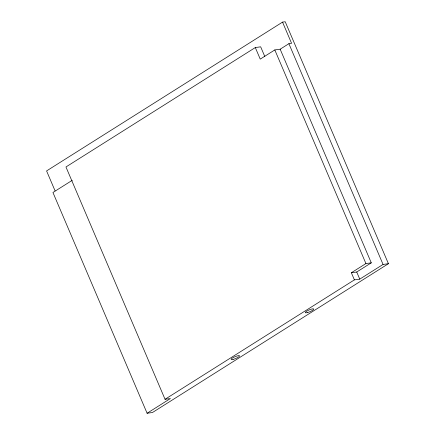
<?xml version="1.0" encoding="UTF-8"?>
<svg xmlns="http://www.w3.org/2000/svg" width="435" height="435" viewBox="0 0 435 435"><rect width="100%" height="100%" fill="white"/><g stroke="black" fill="none" stroke-linecap="round" stroke-linejoin="round"><path stroke-width="0.65" d="M72.27 180.308L52.939 192.498L147.101 413.25L152.462 412.516L388.422 263.702L285.219 21.75L282.538 22.12L46.578 170.928L55.087 190.883M264.817 56.561L260.668 46.822L255.307 47.556L65.957 166.969L165.044 399.286L170.406 398.552L147.101 413.25M282.538 22.12L291.58 43.321L288.905 43.685L280.162 49.198L274.806 49.933L260.239 59.122L255.307 47.556M388.422 263.702L383.061 264.442L359.756 279.139L354.4 279.874L351.36 272.75L365.927 263.567L371.283 262.832L280.162 49.198M351.36 272.75L356.722 272.016L371.283 262.832M165.044 399.286L354.4 279.874M288.905 43.685L383.061 264.442M274.806 49.933L365.927 263.567M356.722 272.016L359.756 279.139M233.051 359.413A4.606 0.968 -23.1 0 0 239.582 355.933A4.606 0.968 -23.1 0 0 233.356 357.483A4.606 0.968 -23.1 0 0 233.051 359.413M307.23 312.635A4.606 0.968 -23.1 0 0 313.76 309.154A4.606 0.968 -23.1 0 0 307.534 310.699A4.606 0.968 -23.1 0 0 307.23 312.635"/></g></svg>
